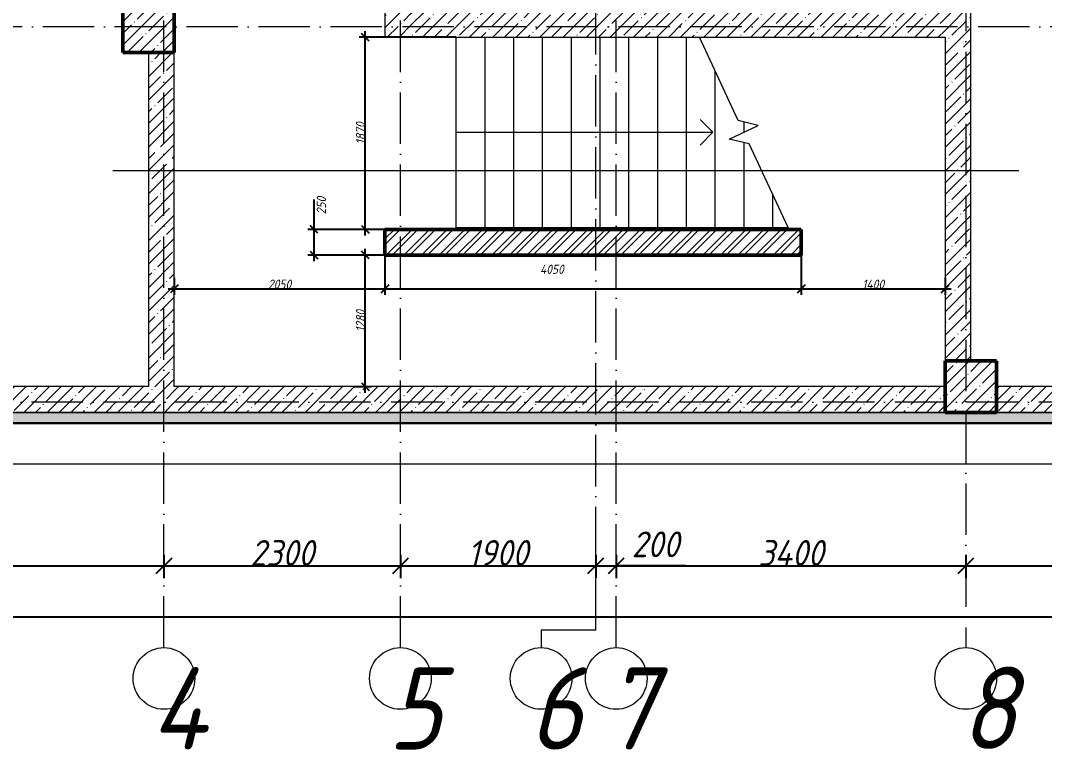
# Model space of a CAD drawing. Header units: millimetres. Extents: x -606178 to 312196, y -19338 to 632709.
# Drawn here: x -596013 to -586050, y 503695 to 510788 of the extents above; entities that cross this region are included whole.
import ezdxf

# ---------------------------------------------------------------- set-up
doc = ezdxf.new("R2010")
doc.units = ezdxf.units.MM
doc.linetypes.add('50_200_ШТРИХ_1Т_ш5_п1_п1_', pattern=[700, 500, -100, 0, -100])
for name, color, linetype, lineweight in [('A-____-____-DIMS', 7, 'Continuous', 9), ('A-DETL-GENF-OTLN-2', 7, 'Continuous', 5), ('A-FLOR-____-OTLN', 7, 'Continuous', 9), ('A-WALL-____-MCUT', 7, 'Continuous', 13), ('A-WALL-____-MCUT-1', 7, 'Continuous', 9), ('A-WALL-____-MCUT-2', 7, 'Continuous', 50), ('A-WALL-____-MCUT-3', 7, 'Continuous', 9), ('A-WALL-____-PATT-1', 7, 'Continuous', 9), ('S-COLS-____-MCUT', 7, 'Continuous', 50), ('S-COLS-____-OTLN', 7, 'Continuous', 9), ('S-GRID-____-IDEN', 7, 'Continuous', 9), ('S-GRID-____-OTLN', 7, 'Continuous', 9), ('S-GRID-____-OTLN-1', 7, '50_200_ШТРИХ_1Т_ш5_п1_п1_', 9), ('S-STRS-____-MBND', 7, 'Continuous', 9), ('S-STRS-____-OTLN-1', 7, 'Continuous', 9)]:
    doc.layers.add(name, color=color, linetype=linetype, lineweight=lineweight)
doc.layers.add('A-DETL-GENF-OTLN-3', color=9, linetype='Continuous', lineweight=9, true_color=0x808080)
doc.layers.add('A-WALL-____-PATT-2', color=7, linetype='Continuous', lineweight=9, true_color=0x787878)
doc.styles.add('ISOCPEUR_I', font='isocpeui.ttf', dxfattribs={"width": 0.9, "height": 2.5})
doc.styles.add('ISOCPEUR_I_7', font='isocpeui.ttf', dxfattribs={"width": 0.9, "height": 90})
doc.styles.add('ISOCPEUR_I_9', font='isocpeui.ttf', dxfattribs={"width": 0.9, "height": 250})
doc.dimstyles.new('ISO-1_8_0_9К_СРЕДНИЙ_Кладочные', dxfattribs={"dimscale": 304.8, "dimtxt": 89.638306, "dimasz": 0.246063, "dimexe": 0.19685, "dimexo": 0, "dimgap": 0, "dimtad": 1, "dimdec": 3, "dimrnd": 0.001, "dimdsep": 46, "dimtxsty": 'ISOCPEUR_I_7', "dimblk1": 'OBLIQUE', "dimblk2": 'OBLIQUE', "dimsah": 1, "dimcen": 0.09, "dimdle": 0.19685, "dimazin": 0, "dimtfac": 1, "dimtdec": 4, "dimtix": 1, "dimtmove": 2, "dimatfit": 3, "dimfxl": 1, "dimtvp": 1, "dimtolj": 1, "dimtzin": 0, "dimarcsym": 2})
doc.dimstyles.new('ISO-1_8_0_9К_СРЕДНИЙ_Кладочные_1', dxfattribs={"dimscale": 304.8, "dimtxt": 89.638306, "dimasz": 0.246063, "dimexe": 0.19685, "dimexo": 0, "dimgap": 0, "dimtad": 1, "dimdec": 3, "dimrnd": 0.001, "dimdsep": 46, "dimtxsty": 'ISOCPEUR_I_7', "dimblk1": 'OBLIQUE', "dimblk2": 'OBLIQUE', "dimsah": 1, "dimcen": 0.09, "dimdle": 0.19685, "dimazin": 0, "dimtfac": 1, "dimtdec": 4, "dimtix": 1, "dimtmove": 0, "dimatfit": 3, "dimfxl": 1, "dimtvp": 1, "dimtolj": 1, "dimtzin": 0, "dimarcsym": 2})
doc.dimstyles.new('ISO-1_8_0_9К_СРЕДНИЙ_Кладочные_2', dxfattribs={"dimscale": 304.8, "dimtxt": 89.638306, "dimasz": 0.246063, "dimexe": 0.19685, "dimexo": 0, "dimgap": 0, "dimtad": 1, "dimdec": 3, "dimrnd": 0.001, "dimdsep": 46, "dimtxsty": 'ISOCPEUR_I_7', "dimblk1": 'OBLIQUE', "dimblk2": 'OBLIQUE', "dimsah": 1, "dimcen": 0.09, "dimdle": 0.19685, "dimazin": 0, "dimtfac": 1, "dimtdec": 4, "dimtix": 1, "dimtmove": 1, "dimatfit": 3, "dimfxl": 1, "dimtvp": 1, "dimtolj": 1, "dimtzin": 0, "dimarcsym": 2})
doc.dimstyles.new('ISO-2_5_0_9К_БОЛЬШОЙ_ОСИ', dxfattribs={"dimscale": 304.8, "dimtxt": 248.995294, "dimasz": 0.492126, "dimexe": 0.393701, "dimexo": 0, "dimgap": 0, "dimtad": 1, "dimdec": 0, "dimzin": 0, "dimdsep": 46, "dimtxsty": 'ISOCPEUR_I_9', "dimblk1": 'OBLIQUE', "dimblk2": 'OBLIQUE', "dimsah": 1, "dimcen": 0.09, "dimdle": 0.393701, "dimazin": 0, "dimtfac": 1, "dimtdec": 4, "dimtix": 1, "dimtmove": 0, "dimatfit": 3, "dimfxl": 1, "dimtvp": 1, "dimtolj": 1, "dimtzin": 0, "dimarcsym": 2})
doc.dimstyles.new('ISO-2_5_0_9К_БОЛЬШОЙ_ОСИ_1', dxfattribs={"dimscale": 304.8, "dimtxt": 248.995294, "dimasz": 0.492126, "dimexe": 0.393701, "dimexo": 0, "dimgap": 0, "dimtad": 1, "dimdec": 0, "dimzin": 0, "dimdsep": 46, "dimtxsty": 'ISOCPEUR_I_9', "dimblk1": 'OBLIQUE', "dimblk2": 'OBLIQUE', "dimsah": 1, "dimcen": 0.09, "dimdle": 0.393701, "dimazin": 0, "dimtfac": 1, "dimtdec": 4, "dimtix": 1, "dimtmove": 1, "dimatfit": 3, "dimfxl": 1, "dimtvp": 1, "dimtolj": 1, "dimtzin": 0, "dimarcsym": 2})
pattern_1 = [(45, (-600067.05, 451794.26), (-114.04925, 114.04925), []), (45, (-599953, 451794.26), (-114.04925, 114.04925), [201.612, -40.322, 3.353, -36.97])]

# ---------------------------------------------------------------- blocks, each defined once
blk = doc.blocks.new('BSC_Колонна _Прямоугольная - 500х500-V51-АР1_Кладочный план подвала в осях 1-64_Ю-ЯЯ')
at = {"layer": 'S-COLS-____-OTLN'}
h = blk.add_hatch(dxfattribs=at)
h.set_pattern_fill('FP_64', color=256, style=0, pattern_type=2)
h.set_pattern_definition([(45, (-5300, -58931.04), (-114.04925, 114.04925), []), (45, (-5185.95, -58931.04), (-114.04925, 114.04925), [201.613, -40.323, 3.353, -36.97])])
h.paths.add_polyline_path([(-250, -250), (250, -250), (250, 250), (-250, 250)], flags=0)
at = {"layer": 'S-COLS-____-MCUT'}
for p, q in [((250, 250), (-250, 250)), ((-250, 250), (-250, -250)), ((250, -250), (250, 250)), ((-250, -250), (250, -250))]:
    blk.add_line(p, q, dxfattribs=at)
blk = doc.blocks.new('BSC_Колонна _Прямоугольная - 500х500-V52-АР1_Кладочный план подвала в осях 1-64_Ю-ЯЯ')
at = {"layer": 'S-COLS-____-OTLN'}
h = blk.add_hatch(dxfattribs=at)
h.set_pattern_fill('FP_65', color=256, style=0, pattern_type=2)
h.set_pattern_definition([(45, (-13300, -55431.04), (-114.04925, 114.04925), []), (45, (-13185.95, -55431.04), (-114.04925, 114.04925), [201.613, -40.323, 3.353, -36.97])])
h.paths.add_polyline_path([(-250, -250), (250, -250), (250, 250), (-250, 250)], flags=0)
at = {"layer": 'S-COLS-____-MCUT'}
for p, q in [((250, 250), (-250, 250)), ((-250, 250), (-250, -250)), ((250, -250), (250, 250)), ((-250, -250), (250, -250))]:
    blk.add_line(p, q, dxfattribs=at)
blk = doc.blocks.new('DET_L_Имитация разреза_ISO2-5 - Низ-28995171-АР1_Кладочный план подвала в осях 1-64_Ю-ЯЯ')
at = {"layer": 'A-DETL-GENF-OTLN-3'}
blk.add_line((143.1, 0), (8956.9, 0), dxfattribs=at)
blk = doc.blocks.new('Ось сетки - Круг_Ø6_00__ISO-2_5_0_9K_-25732049-АР1_Кладочный план подвала в осях 1-64_Ю-ЯЯ')
at = {"layer": 'S-GRID-____-IDEN'}
blk.add_circle((0, 0), 3, dxfattribs=at)
blk = doc.blocks.new('_Oblique')
at = {"color": 0, "linetype": 'ByBlock', "lineweight": -2}
blk.add_line((-0.5, -0.5), (0.5, 0.5), dxfattribs=at)
blk = doc.blocks.new('*D3708')
at = {"layer": 'A-____-____-DIMS', "color": 0, "lineweight": -2, "transparency": 16777216}
for p, q in [((-602417, 505588.8), (-602417, 505362.7)), ((-594617, 505588.8), (-594617, 505362.7)), ((-602537, 505482.7), (-594497, 505482.7))]:
    blk.add_line(p, q, dxfattribs=at)
at = {"layer": 'Defpoints', "color": 0, "transparency": 16777216}
for p in [(-602417, 505588.8), (-594617, 505588.8), (-594617, 505482.7)]:
    blk.add_point(p, dxfattribs=at)
at = {"layer": 'A-____-____-DIMS', "color": 0, "lineweight": -2, "transparency": 16777216, "xscale": 150, "yscale": 150, "zscale": 150, "rotation": 180}
blk.add_blockref('_Oblique', (-602417, 505482.7), dxfattribs=at)
at = {"layer": 'A-____-____-DIMS', "color": 0, "lineweight": -2, "transparency": 16777216, "xscale": 150, "yscale": 150, "zscale": 150}
blk.add_blockref('_Oblique', (-594617, 505482.7), dxfattribs=at)
at = {"layer": 'A-____-____-DIMS', "color": 0, "transparency": 16777216, "insert": (-598517, 505609.3), "char_height": 250, "width": 758.478, "attachment_point": 5, "style": 'ISOCPEUR_I_9'}
blk.add_mtext('\\A1;7800', dxfattribs=at)
blk = doc.blocks.new('*D3709')
at = {"layer": 'A-____-____-DIMS', "color": 0, "lineweight": -2, "transparency": 16777216}
for p, q in [((-594617, 505588.8), (-594617, 505362.7)), ((-592317, 505588.8), (-592317, 505362.7)), ((-594737, 505482.7), (-592197, 505482.7))]:
    blk.add_line(p, q, dxfattribs=at)
at = {"layer": 'Defpoints', "color": 0, "transparency": 16777216}
for p in [(-594617, 505588.8), (-592317, 505588.8), (-592317, 505482.7)]:
    blk.add_point(p, dxfattribs=at)
at = {"layer": 'A-____-____-DIMS', "color": 0, "lineweight": -2, "transparency": 16777216, "xscale": 150, "yscale": 150, "zscale": 150, "rotation": 180}
blk.add_blockref('_Oblique', (-594617, 505482.7), dxfattribs=at)
at = {"layer": 'A-____-____-DIMS', "color": 0, "lineweight": -2, "transparency": 16777216, "xscale": 150, "yscale": 150, "zscale": 150}
blk.add_blockref('_Oblique', (-592317, 505482.7), dxfattribs=at)
at = {"layer": 'A-____-____-DIMS', "color": 0, "transparency": 16777216, "insert": (-593467, 505607.7), "char_height": 250, "width": 758.478, "attachment_point": 5, "style": 'ISOCPEUR_I_9'}
blk.add_mtext('\\A1;2300', dxfattribs=at)
blk = doc.blocks.new('*D3710')
at = {"layer": 'A-____-____-DIMS', "color": 0, "lineweight": -2, "transparency": 16777216}
for p, q in [((-592317, 505588.8), (-592317, 505362.7)), ((-590417, 505588.8), (-590417, 505362.7)), ((-592437, 505482.7), (-590297, 505482.7))]:
    blk.add_line(p, q, dxfattribs=at)
at = {"layer": 'Defpoints', "color": 0, "transparency": 16777216}
for p in [(-592317, 505588.8), (-590417, 505588.8), (-590417, 505482.7)]:
    blk.add_point(p, dxfattribs=at)
at = {"layer": 'A-____-____-DIMS', "color": 0, "lineweight": -2, "transparency": 16777216, "xscale": 150, "yscale": 150, "zscale": 150, "rotation": 180}
blk.add_blockref('_Oblique', (-592317, 505482.7), dxfattribs=at)
at = {"layer": 'A-____-____-DIMS', "color": 0, "lineweight": -2, "transparency": 16777216, "xscale": 150, "yscale": 150, "zscale": 150}
blk.add_blockref('_Oblique', (-590417, 505482.7), dxfattribs=at)
at = {"layer": 'A-____-____-DIMS', "color": 0, "transparency": 16777216, "insert": (-591367, 505607.7), "char_height": 250, "width": 701.018, "attachment_point": 5, "style": 'ISOCPEUR_I_9'}
blk.add_mtext('\\A1;1900', dxfattribs=at)
blk = doc.blocks.new('*D3711')
at = {"layer": 'A-____-____-DIMS', "color": 0, "lineweight": -2, "transparency": 16777216}
for p, q in [((-590417, 505588.8), (-590417, 505362.7)), ((-590217, 505588.8), (-590217, 505362.7)), ((-590537, 505482.7), (-590097, 505482.7)), ((-589543.3, 505482.7), (-590217, 505482.7))]:
    blk.add_line(p, q, dxfattribs=at)
at = {"layer": 'Defpoints', "color": 0, "transparency": 16777216}
for p in [(-590417, 505588.8), (-590217, 505588.8), (-590217, 505482.7)]:
    blk.add_point(p, dxfattribs=at)
at = {"layer": 'A-____-____-DIMS', "color": 0, "lineweight": -2, "transparency": 16777216, "xscale": 150, "yscale": 150, "zscale": 150, "rotation": 180}
blk.add_blockref('_Oblique', (-590417, 505482.7), dxfattribs=at)
at = {"layer": 'A-____-____-DIMS', "color": 0, "lineweight": -2, "transparency": 16777216, "xscale": 150, "yscale": 150, "zscale": 150}
blk.add_blockref('_Oblique', (-590217, 505482.7), dxfattribs=at)
at = {"layer": 'A-____-____-DIMS', "color": 0, "transparency": 16777216, "insert": (-590066.8, 505816.1), "char_height": 250, "width": 568.858, "attachment_point": 1, "line_spacing_factor": 1.149209, "style": 'ISOCPEUR_I_9'}
blk.add_mtext('\\A1;200', dxfattribs=at)
blk = doc.blocks.new('*D3712')
at = {"layer": 'A-____-____-DIMS', "color": 0, "lineweight": -2, "transparency": 16777216}
for p, q in [((-590217, 505588.8), (-590217, 505362.7)), ((-586817, 505588.8), (-586817, 505362.7)), ((-590337, 505482.7), (-586697, 505482.7))]:
    blk.add_line(p, q, dxfattribs=at)
at = {"layer": 'Defpoints', "color": 0, "transparency": 16777216}
for p in [(-590217, 505588.8), (-586817, 505588.8), (-586817, 505482.7)]:
    blk.add_point(p, dxfattribs=at)
at = {"layer": 'A-____-____-DIMS', "color": 0, "lineweight": -2, "transparency": 16777216, "xscale": 150, "yscale": 150, "zscale": 150, "rotation": 180}
blk.add_blockref('_Oblique', (-590217, 505482.7), dxfattribs=at)
at = {"layer": 'A-____-____-DIMS', "color": 0, "lineweight": -2, "transparency": 16777216, "xscale": 150, "yscale": 150, "zscale": 150}
blk.add_blockref('_Oblique', (-586817, 505482.7), dxfattribs=at)
at = {"layer": 'A-____-____-DIMS', "color": 0, "transparency": 16777216, "insert": (-588517, 505607.7), "char_height": 250, "width": 781.462, "attachment_point": 5, "style": 'ISOCPEUR_I_9'}
blk.add_mtext('\\A1;3400', dxfattribs=at)
blk = doc.blocks.new('*D3713')
at = {"layer": 'A-____-____-DIMS', "color": 0, "lineweight": -2, "transparency": 16777216}
for p, q in [((-586817, 505588.8), (-586817, 505362.7)), ((-582117, 505588.8), (-582117, 505362.7)), ((-586937, 505482.7), (-581997, 505482.7))]:
    blk.add_line(p, q, dxfattribs=at)
at = {"layer": 'Defpoints', "color": 0, "transparency": 16777216}
for p in [(-586817, 505588.8), (-582117, 505588.8), (-582117, 505482.7)]:
    blk.add_point(p, dxfattribs=at)
at = {"layer": 'A-____-____-DIMS', "color": 0, "lineweight": -2, "transparency": 16777216, "xscale": 150, "yscale": 150, "zscale": 150, "rotation": 180}
blk.add_blockref('_Oblique', (-586817, 505482.7), dxfattribs=at)
at = {"layer": 'A-____-____-DIMS', "color": 0, "lineweight": -2, "transparency": 16777216, "xscale": 150, "yscale": 150, "zscale": 150}
blk.add_blockref('_Oblique', (-582117, 505482.7), dxfattribs=at)
at = {"layer": 'A-____-____-DIMS', "color": 0, "transparency": 16777216, "insert": (-584467, 505609.3), "char_height": 250, "width": 781.462, "attachment_point": 5, "style": 'ISOCPEUR_I_9'}
blk.add_mtext('\\A1;4700', dxfattribs=at)
blk = doc.blocks.new('*D3854')
at = {"layer": 'A-____-____-DIMS', "color": 0, "lineweight": -2, "transparency": 16777216}
for p, q in [((-602417, 505092), (-602417, 504865.9)), ((-529017, 505092), (-529017, 504865.9)), ((-602537, 504985.9), (-528897, 504985.9))]:
    blk.add_line(p, q, dxfattribs=at)
at = {"layer": 'Defpoints', "color": 0, "transparency": 16777216}
for p in [(-602417, 505092), (-529017, 505092), (-529017, 504985.9)]:
    blk.add_point(p, dxfattribs=at)
at = {"layer": 'A-____-____-DIMS', "color": 0, "lineweight": -2, "transparency": 16777216, "xscale": 150, "yscale": 150, "zscale": 150, "rotation": 180}
blk.add_blockref('_Oblique', (-602417, 504985.9), dxfattribs=at)
at = {"layer": 'A-____-____-DIMS', "color": 0, "lineweight": -2, "transparency": 16777216, "xscale": 150, "yscale": 150, "zscale": 150}
blk.add_blockref('_Oblique', (-529017, 504985.9), dxfattribs=at)
at = {"layer": 'A-____-____-DIMS', "color": 0, "transparency": 16777216, "insert": (-565717, 505112.5), "char_height": 250, "width": 971.082, "attachment_point": 5, "style": 'ISOCPEUR_I_9'}
blk.add_mtext('\\A1;73400', dxfattribs=at)
blk = doc.blocks.new('*D3857')
at = {"layer": 'A-____-____-DIMS', "color": 0, "lineweight": -2, "transparency": 16777216}
for p, q in [((-592467, 508505.3), (-592467, 508117.1)), ((-594517, 508283.1), (-594517, 508117.1)), ((-594577, 508177.1), (-592407, 508177.1))]:
    blk.add_line(p, q, dxfattribs=at)
at = {"layer": 'Defpoints', "color": 0, "transparency": 16777216}
for p in [(-592467, 508505.3), (-594517, 508283.1), (-592467, 508177.1)]:
    blk.add_point(p, dxfattribs=at)
at = {"layer": 'A-____-____-DIMS', "color": 0, "lineweight": -2, "transparency": 16777216, "xscale": 75, "yscale": 75, "zscale": 75, "rotation": 180}
blk.add_blockref('_Oblique', (-594517, 508177.1), dxfattribs=at)
at = {"layer": 'A-____-____-DIMS', "color": 0, "lineweight": -2, "transparency": 16777216, "xscale": 75, "yscale": 75, "zscale": 75}
blk.add_blockref('_Oblique', (-592467, 508177.1), dxfattribs=at)
at = {"layer": 'A-____-____-DIMS', "color": 0, "transparency": 16777216, "insert": (-593492, 508222.1), "char_height": 90, "width": 546.104, "attachment_point": 5, "style": 'ISOCPEUR_I_7'}
blk.add_mtext('\\A1;2050', dxfattribs=at)
blk = doc.blocks.new('*D3858')
at = {"layer": 'A-____-____-DIMS', "color": 0, "lineweight": -2, "transparency": 16777216}
for p, q in [((-592467, 508505.3), (-592467, 508117.1)), ((-588417, 508505.3), (-588417, 508117.1)), ((-592527, 508177.1), (-588357, 508177.1))]:
    blk.add_line(p, q, dxfattribs=at)
at = {"layer": 'Defpoints', "color": 0, "transparency": 16777216}
for p in [(-592467, 508505.3), (-588417, 508505.3), (-588417, 508177.1)]:
    blk.add_point(p, dxfattribs=at)
at = {"layer": 'A-____-____-DIMS', "color": 0, "lineweight": -2, "transparency": 16777216, "xscale": 75, "yscale": 75, "zscale": 75, "rotation": 180}
blk.add_blockref('_Oblique', (-592467, 508177.1), dxfattribs=at)
at = {"layer": 'A-____-____-DIMS', "color": 0, "lineweight": -2, "transparency": 16777216, "xscale": 75, "yscale": 75, "zscale": 75}
blk.add_blockref('_Oblique', (-588417, 508177.1), dxfattribs=at)
at = {"layer": 'A-____-____-DIMS', "color": 0, "transparency": 16777216, "insert": (-590959, 508412.2), "char_height": 90, "width": 562.653, "attachment_point": 1, "line_spacing_factor": 1.149209, "style": 'ISOCPEUR_I_7'}
blk.add_mtext('\\A1;4050', dxfattribs=at)
blk = doc.blocks.new('*D3859')
at = {"layer": 'A-____-____-DIMS', "color": 0, "lineweight": -2, "transparency": 16777216}
for p, q in [((-588417, 508505.3), (-588417, 508117.1)), ((-587017, 508283.1), (-587017, 508117.1)), ((-588477, 508177.1), (-586957, 508177.1))]:
    blk.add_line(p, q, dxfattribs=at)
at = {"layer": 'Defpoints', "color": 0, "transparency": 16777216}
for p in [(-588417, 508505.3), (-587017, 508283.1), (-587017, 508177.1)]:
    blk.add_point(p, dxfattribs=at)
at = {"layer": 'A-____-____-DIMS', "color": 0, "lineweight": -2, "transparency": 16777216, "xscale": 75, "yscale": 75, "zscale": 75, "rotation": 180}
blk.add_blockref('_Oblique', (-588417, 508177.1), dxfattribs=at)
at = {"layer": 'A-____-____-DIMS', "color": 0, "lineweight": -2, "transparency": 16777216, "xscale": 75, "yscale": 75, "zscale": 75}
blk.add_blockref('_Oblique', (-587017, 508177.1), dxfattribs=at)
at = {"layer": 'A-____-____-DIMS', "color": 0, "transparency": 16777216, "insert": (-587717, 508222.1), "char_height": 90, "width": 521.281, "attachment_point": 5, "style": 'ISOCPEUR_I_7'}
blk.add_mtext('\\A1;1400', dxfattribs=at)
blk = doc.blocks.new('*D3860')
at = {"layer": 'A-____-____-DIMS', "color": 0, "lineweight": -2, "transparency": 16777216}
for p, q in [((-592467, 508505.3), (-592719.4, 508505.3)), ((-592659.4, 507165.3), (-592659.4, 508565.3)), ((-592765.4, 507225.3), (-592599.4, 507225.3))]:
    blk.add_line(p, q, dxfattribs=at)
at = {"layer": 'Defpoints', "color": 0, "transparency": 16777216}
for p in [(-592659.4, 508505.3), (-592467, 508505.3), (-592765.4, 507225.3)]:
    blk.add_point(p, dxfattribs=at)
at = {"layer": 'A-____-____-DIMS', "color": 0, "lineweight": -2, "transparency": 16777216, "xscale": 75, "yscale": 75, "zscale": 75}
for p, rotation in [((-592659.4, 508505.3), 90), ((-592659.4, 507225.3), 270)]:
    blk.add_blockref('_Oblique', p, dxfattribs=dict(at, rotation=rotation))
at = {"layer": 'A-____-____-DIMS', "color": 0, "transparency": 16777216, "insert": (-592704.4, 507865.3), "char_height": 90, "width": 504.733, "attachment_point": 5, "rotation": 90, "style": 'ISOCPEUR_I_7'}
blk.add_mtext('\\A1;1280', dxfattribs=at)
blk = doc.blocks.new('*D3861')
at = {"layer": 'A-____-____-DIMS', "color": 0, "lineweight": -2, "transparency": 16777216}
for p, q in [((-593157, 508755.3), (-593157, 509047.4)), ((-592467, 508755.3), (-593217, 508755.3)), ((-593157, 508445.3), (-593157, 508755.3)), ((-592467, 508505.3), (-593217, 508505.3))]:
    blk.add_line(p, q, dxfattribs=at)
at = {"layer": 'Defpoints', "color": 0, "transparency": 16777216}
for p in [(-593157, 508755.3), (-592467, 508755.3), (-592467, 508505.3)]:
    blk.add_point(p, dxfattribs=at)
at = {"layer": 'A-____-____-DIMS', "color": 0, "lineweight": -2, "transparency": 16777216, "xscale": 75, "yscale": 75, "zscale": 75}
for p, rotation in [((-593157, 508755.3), 90), ((-593157, 508505.3), 270)]:
    blk.add_blockref('_Oblique', p, dxfattribs=dict(at, rotation=rotation))
at = {"layer": 'A-____-____-DIMS', "color": 0, "transparency": 16777216, "insert": (-593130.9, 508902.6), "char_height": 90, "width": 409.578, "attachment_point": 1, "rotation": 90, "line_spacing_factor": 1.149209, "style": 'ISOCPEUR_I_7'}
blk.add_mtext('\\A1;250', dxfattribs=at)
blk = doc.blocks.new('*D3862')
at = {"layer": 'A-____-____-DIMS', "color": 0, "lineweight": -2, "transparency": 16777216}
for p, q in [((-591777, 510625.3), (-592719.4, 510625.3)), ((-592659.4, 508695.3), (-592659.4, 510685.3)), ((-592467, 508755.3), (-592719.4, 508755.3))]:
    blk.add_line(p, q, dxfattribs=at)
at = {"layer": 'Defpoints', "color": 0, "transparency": 16777216}
for p in [(-592659.4, 510625.3), (-591777, 510625.3), (-592467, 508755.3)]:
    blk.add_point(p, dxfattribs=at)
at = {"layer": 'A-____-____-DIMS', "color": 0, "lineweight": -2, "transparency": 16777216, "xscale": 75, "yscale": 75, "zscale": 75}
for p, rotation in [((-592659.4, 510625.3), 90), ((-592659.4, 508755.3), 270)]:
    blk.add_blockref('_Oblique', p, dxfattribs=dict(at, rotation=rotation))
at = {"layer": 'A-____-____-DIMS', "color": 0, "transparency": 16777216, "insert": (-592705, 509690.3), "char_height": 90, "width": 504.733, "attachment_point": 5, "rotation": 90, "style": 'ISOCPEUR_I_7'}
blk.add_mtext('\\A1;1870', dxfattribs=at)

msp = doc.modelspace()

# ---------------------------------------------------------------- hatches: boundary and pattern name
at = {"layer": 'A-WALL-____-PATT-1'}
h = msp.add_hatch(dxfattribs=at)
h.set_pattern_fill('FP_1', color=256, style=0, pattern_type=2)
h.set_pattern_definition(pattern_1)
h.paths.add_polyline_path([(-592467.047, 510625.3011), (-592217.047, 510625.3011), (-592217.047, 514975.3011), (-592467.047, 514975.3011), (-592467.047, 512247.4646)], flags=0)
h = msp.add_hatch(dxfattribs=at)
h.set_pattern_fill('FP_1', color=256, style=0, pattern_type=2)
h.set_pattern_definition(pattern_1)
h.paths.add_polyline_path([(-586767.047, 507475.3011), (-586767.047, 514975.3011), (-587017.047, 514975.3011), (-587017.047, 507475.3011)], flags=0)
h = msp.add_hatch(dxfattribs=at)
h.set_pattern_fill('FP_1', color=256, style=0, pattern_type=2)
h.set_pattern_definition(pattern_1)
h.paths.add_polyline_path([(-587017.047, 510625.3011), (-587017.047, 510875.3011), (-592217.047, 510875.3011), (-592217.047, 510625.3011), (-589476.3328, 510625.3011)], flags=0)
h = msp.add_hatch(dxfattribs=at)
h.set_pattern_fill('FP_1', color=256, style=0, pattern_type=2)
h.set_pattern_definition(pattern_1)
h.paths.add_polyline_path([(-594517.047, 506975.3011), (-594517.047, 510475.3011), (-594767.047, 510475.3011), (-594767.047, 506975.3011)], flags=0)
h = msp.add_hatch(dxfattribs=at)
h.set_pattern_fill('FP_1', color=256, style=0, pattern_type=2)
h.set_pattern_definition(pattern_1)
h.paths.add_polyline_path([(-594767.047, 506975.3011), (-594767.047, 507225.3011), (-602017.047, 507225.3011), (-602017.047, 506975.3011), (-600081.1339, 506975.3011)], flags=0)
h = msp.add_hatch(dxfattribs=at)
h.set_pattern_fill('FP_1', color=256, style=0, pattern_type=2)
h.set_pattern_definition(pattern_1)
h.paths.add_polyline_path([(-587017.047, 506975.3011), (-587017.047, 507225.3011), (-594517.047, 507225.3011), (-594517.047, 506975.3011), (-589476.3328, 506975.3011)], flags=0)
h = msp.add_hatch(dxfattribs=at)
h.set_pattern_fill('FP_1', color=256, style=0, pattern_type=2)
h.set_pattern_definition(pattern_1)
h.paths.add_polyline_path([(-582367.047, 506975.3011), (-582367.047, 507225.3011), (-586517.047, 507225.3011), (-586517.047, 506975.3011), (-585941.3991, 506975.3011)], flags=0)
h = msp.add_hatch(dxfattribs=at)
h.set_pattern_fill('FP_54', color=256, style=0, pattern_type=2)
h.set_pattern_definition([(0, (-600067.05, 451794.26), (120.967, 69.841), [80.645, -161.29]), (120, (-600067.05, 451794.26), (-120.96808, 69.84086), [80.645, -161.29]), (60, (-600067.05, 451794.26), (-8e-05, 139.68186), [0, -161.29, 80.645, 0])])
h.paths.add_polyline_path([(-536987.047, 506873.3011), (-536987.047, 506973.3011), (-602519.047, 506973.3011), (-602519.047, 506873.3011), (-550592.0622, 506873.3011)], flags=0)
at = {"layer": 'A-WALL-____-PATT-2'}
h = msp.add_hatch(dxfattribs=at)
h.set_pattern_fill('FP_53', color=256, style=0, pattern_type=2)
h.set_pattern_definition([(45, (-600067.05, 451794.26), (-85.53659, 85.53659), []), (45, (-600010.02, 451794.26), (-85.53659, 85.53659), [])])
h.paths.add_polyline_path([(-592467.047, 508505.3011), (-588417.047, 508505.3011), (-588417.047, 508755.3011), (-592467.047, 508755.3011)], flags=0)

# ---------------------------------------------------------------- linework, layer by layer
at = {"layer": 'A-FLOR-____-OTLN'}
msp.add_line((-603017.047, 506475.3011), (-554867.047, 506475.3011), dxfattribs=at)
at = {"layer": 'A-WALL-____-MCUT'}
for p, q in [((-602627.047, 506865.3011), (-525677.047, 506865.3011)), ((-525669.047, 506873.3011), (-602619.047, 506873.3011))]:
    msp.add_line(p, q, dxfattribs=at)
at = {"layer": 'A-WALL-____-MCUT-1'}
for p, q in [((-586767.047, 507475.3011), (-586767.047, 514975.3011)), ((-592467.047, 513575.3011), (-592467.047, 510625.3011)), ((-592467.047, 510625.3011), (-592217.047, 510625.3011)), ((-592217.047, 510625.3011), (-587017.047, 510625.3011)), ((-587017.047, 510625.3011), (-587017.047, 507475.3011)), ((-594767.047, 510475.3011), (-594767.047, 507225.3011)), ((-594517.047, 507225.3011), (-594517.047, 510475.3011)), ((-594767.047, 507225.3011), (-602017.047, 507225.3011)), ((-587017.047, 507225.3011), (-594517.047, 507225.3011)), ((-582367.047, 507225.3011), (-586517.047, 507225.3011)), ((-602017.047, 506975.3011), (-587017.047, 506975.3011)), ((-586517.047, 506975.3011), (-582367.047, 506975.3011))]:
    msp.add_line(p, q, dxfattribs=at)
at = {"layer": 'A-WALL-____-MCUT-2'}
for p, q in [((-588417.047, 508755.3011), (-592467.047, 508755.3011)), ((-592467.047, 508755.3011), (-592467.047, 508505.3011)), ((-588417.047, 508505.3011), (-588417.047, 508755.3011)), ((-592467.047, 508505.3011), (-588417.047, 508505.3011))]:
    msp.add_line(p, q, dxfattribs=at)
at = {"layer": 'A-WALL-____-MCUT-3'}
msp.add_line((-525567.047, 506973.3011), (-602519.047, 506973.3011), dxfattribs=at)
at = {"layer": 'S-GRID-____-OTLN'}
for p, q in [((-590947.8604, 504854.804), (-590947.8604, 504685.847)), ((-590417.047, 504854.804), (-590947.8604, 504854.804))]:
    msp.add_line(p, q, dxfattribs=at)
at = {"layer": 'S-GRID-____-OTLN-1'}
for p, q in [((-594617.047, 504685.847), (-594617.047, 542687.1106)), ((-592317.047, 504685.847), (-592317.047, 542687.1106)), ((-590417.047, 504854.804), (-590417.047, 542687.1106)), ((-586817.047, 542687.1106), (-586817.047, 504685.847)), ((-590217.047, 504685.847), (-590217.047, 542462.1366)), ((-524587.0065, 510725.3011), (-604735.8172, 510725.3011)), ((-495992.6403, 507075.3011), (-604735.8172, 507075.3011))]:
    msp.add_line(p, q, dxfattribs=at)
at = {"layer": 'S-STRS-____-MBND'}
for p, q in [((-589029.8742, 509813.5896), (-589408.3815, 510625.3011)), ((-588835.4364, 509766.3352), (-589029.8742, 509813.5896)), ((-589118.6576, 509634.267), (-588835.4364, 509766.3352)), ((-588924.2197, 509587.0127), (-589118.6576, 509634.267)), ((-588545.7124, 508775.3011), (-588924.2197, 509587.0127))]:
    msp.add_line(p, q, dxfattribs=at)
at = {"layer": 'S-STRS-____-OTLN-1'}
for p, q in [((-591777.047, 510625.3011), (-591777.047, 508775.3011)), ((-591777.047, 510625.3011), (-591777.047, 508775.3011)), ((-591497.047, 510625.3011), (-591497.047, 508775.3011)), ((-591497.047, 510625.3011), (-591497.047, 508775.3011)), ((-591217.047, 510625.3011), (-591217.047, 508775.3011)), ((-591217.047, 510625.3011), (-591217.047, 508775.3011)), ((-590937.047, 510625.3011), (-590937.047, 508775.3011)), ((-590937.047, 510625.3011), (-590937.047, 508775.3011)), ((-590657.047, 510625.3011), (-590657.047, 508775.3011)), ((-590657.047, 510625.3011), (-590657.047, 508775.3011)), ((-590377.047, 510625.3011), (-590377.047, 508775.3011)), ((-590377.047, 510625.3011), (-590377.047, 508775.3011)), ((-590097.047, 510625.3011), (-590097.047, 508775.3011)), ((-590097.047, 510625.3011), (-590097.047, 508775.3011)), ((-589817.047, 510625.3011), (-589817.047, 508775.3011)), ((-589817.047, 510625.3011), (-589817.047, 508775.3011)), ((-589537.047, 510625.3011), (-589537.047, 508775.3011)), ((-589537.047, 510625.3011), (-589537.047, 508775.3011)), ((-589257.047, 510300.7631), (-589257.047, 508775.3011)), ((-589257.047, 510300.7631), (-589257.047, 508775.3011)), ((-589277.047, 509700.3011), (-589402.047, 509825.3011)), ((-588977.047, 509800.751), (-588977.047, 509700.3011)), ((-588977.047, 509800.751), (-588977.047, 509700.3011)), ((-591777.047, 509700.3011), (-591497.047, 509700.3011)), ((-591497.047, 509700.3011), (-591217.047, 509700.3011)), ((-591217.047, 509700.3011), (-590937.047, 509700.3011)), ((-590937.047, 509700.3011), (-590657.047, 509700.3011)), ((-590657.047, 509700.3011), (-590377.047, 509700.3011)), ((-590377.047, 509700.3011), (-590097.047, 509700.3011)), ((-590097.047, 509700.3011), (-589817.047, 509700.3011)), ((-589817.047, 509700.3011), (-589537.047, 509700.3011)), ((-589537.047, 509700.3011), (-589277.047, 509700.3011)), ((-589277.047, 509700.3011), (-589402.047, 509575.3011)), ((-588977.047, 509599.8513), (-588977.047, 508775.3011)), ((-588977.047, 509599.8513), (-588977.047, 508775.3011)), ((-588697.047, 509099.8392), (-588697.047, 508775.3011)), ((-588697.047, 509099.8392), (-588697.047, 508775.3011)), ((-591777.047, 508775.3011), (-591497.047, 508775.3011)), ((-591497.047, 508775.3011), (-591217.047, 508775.3011)), ((-591217.047, 508775.3011), (-590937.047, 508775.3011)), ((-590937.047, 508775.3011), (-590657.047, 508775.3011)), ((-590657.047, 508775.3011), (-590377.047, 508775.3011)), ((-590377.047, 508775.3011), (-590097.047, 508775.3011)), ((-590097.047, 508775.3011), (-589817.047, 508775.3011)), ((-589817.047, 508775.3011), (-589537.047, 508775.3011)), ((-589537.047, 508775.3011), (-589257.047, 508775.3011)), ((-589257.047, 508775.3011), (-588977.047, 508775.3011)), ((-588977.047, 508775.3011), (-588697.047, 508775.3011)), ((-588697.047, 508775.3011), (-588545.7124, 508775.3011))]:
    msp.add_line(p, q, dxfattribs=at)

# ---------------------------------------------------------------- block references
at = {"layer": 'A-DETL-GENF-OTLN-2', "rotation": 180}
msp.add_blockref('DET_L_Имитация разреза_ISO2-5 - Низ-28995171-АР1_Кладочный план подвала в осях 1-64_Ю-ЯЯ', (-586156.8057, 509325.3011), dxfattribs=at)
at = {"layer": 'S-COLS-____-OTLN'}
for name, p in [('BSC_Колонна _Прямоугольная - 500х500-V51-АР1_Кладочный план подвала в осях 1-64_Ю-ЯЯ', (-594767.047, 510725.3011)), ('BSC_Колонна _Прямоугольная - 500х500-V52-АР1_Кладочный план подвала в осях 1-64_Ю-ЯЯ', (-586767.047, 507225.3011))]:
    msp.add_blockref(name, p, dxfattribs=at)
at = {"layer": 'S-GRID-____-IDEN', "xscale": 99.99999999999993, "yscale": 99.99999999999993, "zscale": 99.99999999999993}
for p in [(-594617.047, 504385.847), (-592317.047, 504385.847), (-590947.8604, 504385.847), (-590217.047, 504385.847)]:
    msp.add_blockref('Ось сетки - Круг_Ø6_00__ISO-2_5_0_9K_-25732049-АР1_Кладочный план подвала в осях 1-64_Ю-ЯЯ', p, dxfattribs=at)
at = {"layer": 'S-GRID-____-IDEN', "xscale": 99.99999999999993, "yscale": 99.99999999999993, "zscale": 99.99999999999993, "rotation": 180}
msp.add_blockref('Ось сетки - Круг_Ø6_00__ISO-2_5_0_9K_-25732049-АР1_Кладочный план подвала в осях 1-64_Ю-ЯЯ', (-586817.047, 504385.847), dxfattribs=at)

# ---------------------------------------------------------------- texts
at = {"layer": 'S-GRID-____-IDEN', "char_height": 800, "attachment_point": 1, "style": 'ISOCPEUR_I'}
for s, insert, width in [('\\fISOCPEUR|b0|i1|c204|p34|;\\W.9;4', (-594747.7253, 504494.6216), 223.670812), ('\\fISOCPEUR|b0|i1|c204|p34|;\\W.9;5', (-592438.7253, 504494.6216), 202.02525), ('\\fISOCPEUR|b0|i1|c204|p34|;\\W.9;6', (-591069.5387, 504494.6216), 202.02525), ('\\fISOCPEUR|b0|i1|c204|p34|;\\W.9;7', (-590338.7253, 504494.6216), 202.02525), ('\\fISOCPEUR|b0|i1|c204|p34|;\\W.9;8', (-586868.1686, 504499.7806), 202.02525)]:
    msp.add_mtext(s, dxfattribs=dict(at, insert=insert, width=width))

# ---------------------------------------------------------------- dimensions: what is measured, and where the dimension line sits
at = {"layer": 'A-____-____-DIMS'}
for base, p1, p2, override, picture, middle in [((-592659.381, 510625.3011), (-592467.047, 508755.3011), (-591777.047, 510625.3011), {"dimtxt": 400, "dimpost": '<>', "dimfxl": 1993.238571}, '*D3862', (-592704.9605, 509690.3011)), ((-592659.381, 508505.3011), (-592765.447, 507225.3011), (-592467.047, 508505.3011), {"dimtxt": 400, "dimpost": '<>', "dimfxl": 1314.322093}, '*D3860', (-592704.381, 507865.3011))]:
    dim = msp.add_linear_dim(base=base, p1=p1, p2=p2, angle=90, dimstyle='ISO-1_8_0_9К_СРЕДНИЙ_Кладочные', override=override, dxfattribs=at)
    dim.commit()
    dim.dimension.update_dxf_attribs({"geometry": picture, "text_midpoint": middle})
dim = msp.add_linear_dim(base=(-593156.9792, 508755.3011), p1=(-592467.047, 508505.3011), p2=(-592467.047, 508755.3011), angle=90, dimstyle='ISO-1_8_0_9К_СРЕДНИЙ_Кладочные_1', override={"dimtxt": 400, "dimpost": '<>', "dimfxl": 250}, dxfattribs=at)
dim.commit()
dim.dimension.update_dxf_attribs({"geometry": '*D3861', "text_midpoint": (-593070.9473, 509047.3949), "dimtype": 160, "text_rotation": 90})
for base, p1, p2, dimstyle, override, picture, middle in [((-592467.047, 508177.0814), (-594517.047, 508283.1474), (-592467.047, 508505.3011), 'ISO-1_8_0_9К_СРЕДНИЙ_Кладочные', {"dimtxt": 400, "dimpost": '<>', "dimfxl": 2062.00201}, '*D3857', (-593492.047, 508222.0814)), ((-587017.047, 508177.0814), (-588417.047, 508505.3011), (-587017.047, 508283.1474), 'ISO-1_8_0_9К_СРЕДНИЙ_Кладочные', {"dimtxt": 400, "dimpost": '<>', "dimfxl": 1417.516239}, '*D3859', (-587717.047, 508222.0814)), ((-594617.047, 505482.7262), (-602417.047, 505588.7923), (-594617.047, 505588.7923), 'ISO-2_5_0_9К_БОЛЬШОЙ_ОСИ', {"dimtxt": 400, "dimpost": '<>', "dimfxl": 7800}, '*D3708', (-598517.047, 505609.3361)), ((-592317.047, 505482.7262), (-594617.047, 505588.7923), (-592317.047, 505588.7923), 'ISO-2_5_0_9К_БОЛЬШОЙ_ОСИ', {"dimtxt": 400, "dimpost": '<>', "dimfxl": 2300}, '*D3709', (-593467.047, 505607.7262)), ((-590417.047, 505482.7262), (-592317.047, 505588.7923), (-590417.047, 505588.7923), 'ISO-2_5_0_9К_БОЛЬШОЙ_ОСИ', {"dimtxt": 400, "dimpost": '<>', "dimfxl": 1900}, '*D3710', (-591367.047, 505607.7262)), ((-586817.047, 505482.7262), (-590217.047, 505588.7923), (-586817.047, 505588.7923), 'ISO-2_5_0_9К_БОЛЬШОЙ_ОСИ', {"dimtxt": 400, "dimpost": '<>', "dimfxl": 3400}, '*D3712', (-588517.047, 505607.7262)), ((-582117.047, 505482.7262), (-586817.047, 505588.7923), (-582117.047, 505588.7923), 'ISO-2_5_0_9К_БОЛЬШОЙ_ОСИ', {"dimtxt": 400, "dimpost": '<>', "dimfxl": 4700}, '*D3713', (-584467.047, 505609.3361)), ((-529017.047, 504985.926), (-602417.047, 505091.992), (-529017.047, 505091.992), 'ISO-2_5_0_9К_БОЛЬШОЙ_ОСИ', {"dimtxt": 400, "dimpost": '<>', "dimfxl": 73400}, '*D3854', (-565717.047, 505112.5358))]:
    dim = msp.add_linear_dim(base=base, p1=p1, p2=p2, dimstyle=dimstyle, override=override, dxfattribs=at)
    dim.commit()
    dim.dimension.update_dxf_attribs({"geometry": picture, "text_midpoint": middle})
for base, p1, p2, dimstyle, override, picture, middle in [((-588417.047, 508177.0814), (-592467.047, 508505.3011), (-588417.047, 508505.3011), 'ISO-1_8_0_9К_СРЕДНИЙ_Кладочные_2', {"dimtxt": 400, "dimpost": '<>', "dimfxl": 4050}, '*D3858', (-590677.6263, 508292.2434)), ((-590217.047, 505482.7262), (-590417.047, 505588.7923), (-590217.047, 505588.7923), 'ISO-2_5_0_9К_БОЛЬШОЙ_ОСИ_1', {"dimtxt": 400, "dimpost": '<>', "dimfxl": 200}, '*D3711', (-589782.3268, 505642.6735))]:
    dim = msp.add_linear_dim(base=base, p1=p1, p2=p2, dimstyle=dimstyle, override=override, dxfattribs=at)
    dim.commit()
    dim.dimension.update_dxf_attribs({"geometry": picture, "text_midpoint": middle, "dimtype": 160})

doc.saveas('drawing.dxf')
